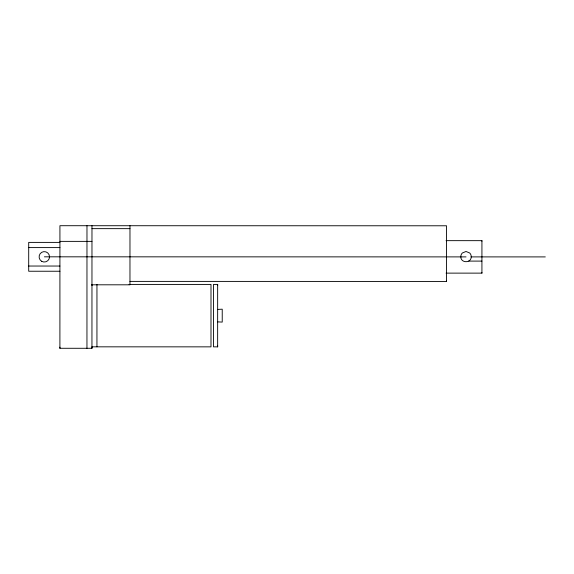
<?xml version="1.0" encoding="UTF-8"?>
<svg xmlns="http://www.w3.org/2000/svg" width="574" height="574" viewBox="0 0 574 574"><rect width="100%" height="100%" fill="white"/><g stroke="black" fill="none" stroke-linecap="round" stroke-linejoin="round"><path stroke-width="0.86" d="M91.976 225.718L91.948 348.289L59.904 348.282L59.926 225.711L446.55 225.783L446.543 281.447L129.968 281.389M86.975 225.718L86.954 348.289M96.941 346.832L96.956 284.403M129.975 225.726L129.968 284.812L91.962 284.804M217.646 346.854L217.654 284.424L213.492 284.424L213.485 346.854L217.646 346.854L217.646 345.792M217.646 321.871L222.231 322.093L222.231 309.192L217.654 309.408M446.063 273.124L481.923 273.131L481.93 240.664L446.063 240.657M91.976 228.646L129.975 228.653M59.926 241.374L91.969 241.374M59.918 242.4L28.707 242.393L28.7 271.237L59.918 271.244M28.707 247.595L59.918 247.602M44.406 256.822L466.031 256.894M471.197 256.894L545.3 256.908M468.743 261.098L481.923 261.098M28.7 266.035L59.918 266.042M129.028 284.41L210.995 284.424L210.988 346.854L91.948 346.832M481.93 240.664L481.93 241.216M481.923 272.578L481.923 273.131M446.543 280.614L446.543 281.447M217.654 284.424L217.654 285.486M91.962 284.403L91.962 285.465M91.948 347.177L91.948 348.289M59.904 347.17L59.904 348.282M471.225 256.678C471.484 263.358 460.549 263.373 460.822 256.678A5.274 5.223 0 0 1 462.343 252.998L466.023 251.477L469.704 253.005A5.274 5.223 0 0 1 471.225 256.678M41.708 261.328A5.202 5.202 0 0 0 49.515 256.822A5.202 5.202 0 0 0 41.708 252.316A5.202 5.202 0 0 0 41.708 261.328"/></g></svg>
